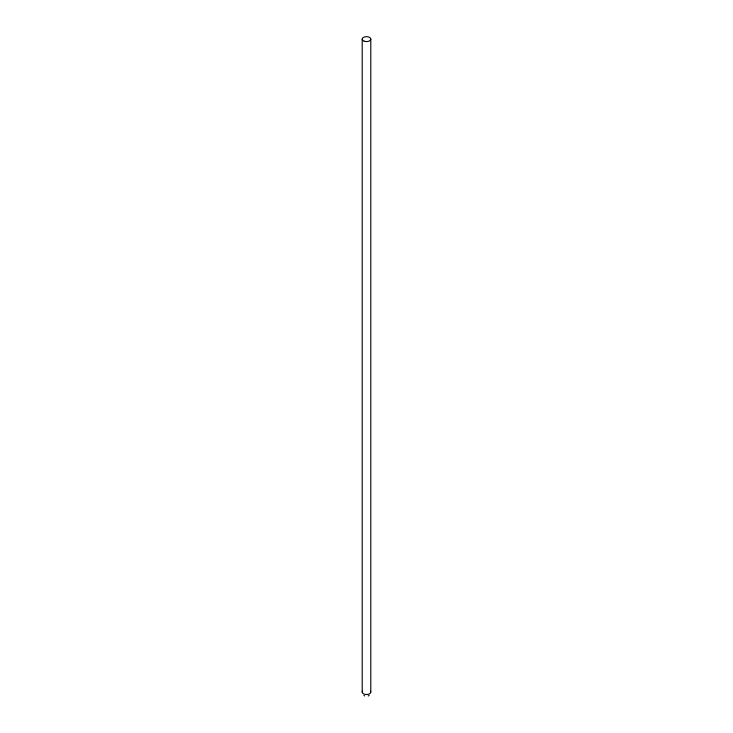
<?xml version="1.0" encoding="UTF-8"?>
<svg xmlns="http://www.w3.org/2000/svg" width="733" height="733" viewBox="0 0 733 733"><rect width="100%" height="100%" fill="white"/><g stroke="black" fill="none" stroke-linecap="round" stroke-linejoin="round"><path stroke-width="1.1" d="M369.175 695.415L368.278 695.965M364.668 695.938L363.889 695.461M370.788 39.078L370.788 692.016M362.212 39.17L362.212 692.108M370.522 691.201A4.288 2.474 0 0 1 366.518 694.536A4.288 2.474 0 0 1 362.469 691.219M364.237 41.231A4.288 2.474 0 0 0 370.788 39.206A4.288 2.474 0 0 0 364.475 36.943A4.288 2.474 0 0 0 364.237 41.231"/></g></svg>
